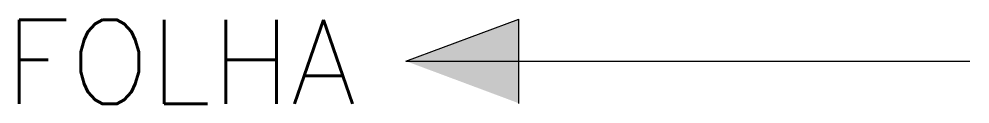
# Model space of a CAD drawing. Extents: x 208.1 to 225, y 189.2 to 190.7.
import ezdxf
from ezdxf.enums import TextEntityAlignment as Align

# ---------------------------------------------------------------- set-up
doc = ezdxf.new("R2010")
doc.units = 0
doc.header["$MEASUREMENT"] = 0
doc.layers.get('0').update_dxf_attribs({"linetype": 'CONTINUOUS'})
doc.styles.add('ROMANS', font='romans')

msp = doc.modelspace()

# ---------------------------------------------------------------- hatches: boundary and pattern name
msp.add_hatch(color=256).paths.add_polyline_path([(215, 190), (217, 189.25), (217, 190.75)])

# ---------------------------------------------------------------- linework, layer by layer
for p in [(215, 190), (217.002, 189.247)]:
    msp.add_line(p, (217, 190.75))
at = {"color": 7}
msp.add_line((215, 190), (225, 190), dxfattribs=at)

# ---------------------------------------------------------------- texts
at = {"color": 7, "lineweight": -3, "style": 'ROMANS'}
msp.add_attdef('FOLHA', text='', height=1.5, dxfattribs=at).set_placement((214.119, 189.987), align=Align.MIDDLE_RIGHT)

doc.saveas('drawing.dxf')
